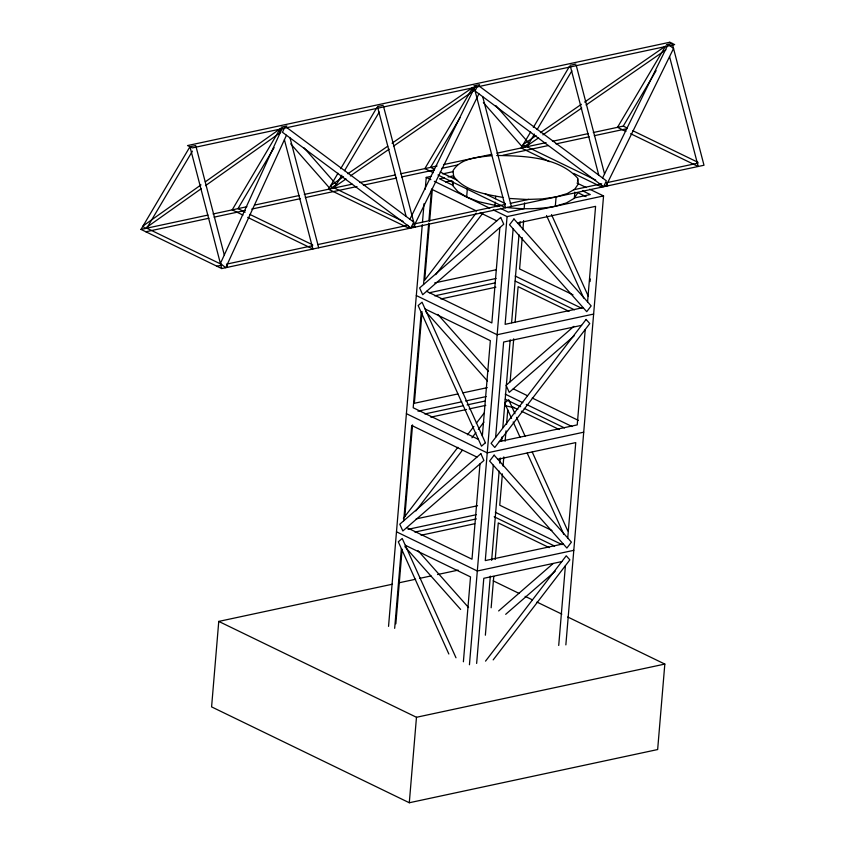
<?xml version="1.0" encoding="UTF-8"?>
<svg xmlns="http://www.w3.org/2000/svg" width="845" height="845" viewBox="0 0 845 845"><rect width="100%" height="100%" fill="white"/><g stroke="black" fill="none" stroke-linecap="round" stroke-linejoin="round"><path stroke-width="1.27" d="M392.481 584.191L218.76 621.413L211.588 706.885L409.297 802.75L657.653 749.547L664.825 664.075L567.745 616.998M388.542 626.377L422.268 224.664M422.489 222.034L424.032 203.666M425.246 189.227L426.239 177.408L431.32 176.32M394.668 628.331L401.364 548.606M403.699 520.795L411.705 425.457L476.95 457.092M421.211 312.333L413.194 407.755L478.428 439.389M423.546 284.533L428.7 223.154M428.911 220.545L431.552 189.195L476.622 211.049M395.84 623.832L402.104 549.271M404.861 516.464L412.55 424.898M422.056 311.678L414.367 403.276L457.863 393.95M429.418 223.967L424.697 280.223L476.126 213.151M429.64 221.348L432.386 188.636M453.131 181.749L452.835 185.256L439.516 178.802L444.407 177.746M453.427 178.253L453.628 175.918M409.297 802.75L416.469 717.278L218.76 621.413M499.733 206.391L478.756 201.723L466.651 197.012L467.338 188.826M495.212 202.156L494.916 205.662L497.135 206.74M495.508 198.649L495.698 196.315M463.387 661.783L470.517 576.913L405.273 545.257M480.002 463.873L471.996 559.21L406.762 527.576M482.347 435.978L490.353 340.651L425.109 308.995M499.849 227.611L491.843 322.948L426.598 291.314M469.44 664.751L507.074 216.605L493.216 209.887M476.643 663.42L483.794 578.297L561.788 561.587M493.29 465.183L485.273 560.594L563.214 543.905M495.614 437.457L503.631 342.035L581.571 325.346M513.137 228.826L505.12 324.332L583.135 307.622M485.368 635.197L490.332 576.11M491.653 560.362L499.152 471.087M499.817 463.208L500.251 457.958M501.687 440.889L502.014 436.949M502.786 427.76L510.179 339.806M511.605 322.737L518.999 234.773M519.77 225.583L520.097 221.654M524.639 202.874L524.143 208.715L508.246 212.127L500.472 208.356M491.146 607.777L493.776 576.448M495.202 559.474L498.275 522.918L549.261 547.644M502.395 473.887L499.754 505.215L551.922 530.502M503.05 466.06L503.81 456.923M505.13 441.259L506.007 430.823M506.556 424.296L507.76 409.941M510.116 381.824L513.728 338.803M515.154 321.861L518.112 286.656L569.023 311.351M522.231 237.572L519.601 268.953L572.995 294.842M522.897 229.724L523.657 220.566M506.958 207.479C523.023 209.391 539.374 209.233 555.313 206.264L556.094 196.927L567.206 193.579L574.801 189.132L578.371 183.883L577.663 178.179C558.059 156.642 523.911 155.924 496.691 155.469M574.864 192.111L574.368 197.952L590.275 194.551L582.501 190.78M577.536 181.083L577.737 178.739M558.714 645.453L565.411 565.664M567.734 538.011L575.751 442.6L497.811 459.289M585.247 329.487L577.23 424.887L499.3 441.586M587.571 301.845L595.588 206.338L517.573 223.048M590.063 281.543L590.285 278.934M565.854 644.893L603.552 195.934L589.694 189.217M284.385 128.039L282.462 132.274L411.008 228.002L413.691 222.066L285.927 126.919M477.045 86.729L475.112 91.006L603.657 186.734L606.34 180.798L478.576 85.651M282.515 127.69L220.408 263.482L225.742 267.696L286.455 135.253M409.909 219.246L475.154 86.38M478.904 93.827L413.247 227.527L411.758 226.344M602.559 177.978L667.793 45.112M666.441 44.658L672.219 43.422L703.991 165.24L221.728 268.552L141.009 229.417L189.956 146.734L195.734 145.498M192.406 151.128L146.787 228.171L221.485 264.39M274.097 147.632L237.973 208.641L245.187 212.137M338 173.225L328.525 189.248L409.233 228.382L408.695 226.28M340.683 168.704L376.796 107.695M341.876 175.2L334.303 188.002L403.076 221.348M344.549 170.69L379.247 112.089M460.05 117.656L430.623 167.373L434.499 169.243M530.649 131.957L521.164 147.97L549.398 161.659M533.332 127.437L569.445 66.428M534.431 134.101L526.953 146.734L595.725 180.08M537.103 129.581L571.875 70.832M593.264 132.528L623.272 126.095L656.111 70.642M577.589 193.22L574.019 198.48L566.425 202.927L555.313 206.264M435.682 274.657L482.939 213.014M403.382 518.397L457.874 447.311M467.486 434.774L473.897 426.419M476.295 423.282L484.312 412.835M415.856 510.929L462.31 450.332M471.922 437.794L475.925 432.577M478.323 429.44L483.931 422.13M485.537 661.128L566.245 555.778L569.868 559.865L493.174 659.892M507.634 400.498L504.666 403.076L511.563 418.37M573.924 326.328L506.081 385.341L509.239 392.344L574.114 335.919M498.634 610.946L553.137 563.541M505.68 614.326L555.228 571.231M281.712 128.789L279.103 130.648L280.646 132.411L205.536 185.636M474.362 87.521L471.753 89.38L473.253 91.091L393.495 146.164M201.004 184.886L143.048 225.964L144.939 228.572L201.247 188.667M205.293 181.844L280.255 128.704L232.195 209.877L242.959 215.095M536.068 135.633L523.203 144.527L525.178 147.114L538.582 137.851M540.388 132.654L581.402 104.294M584.645 102.055L665.596 46.084L617.494 127.341L625.891 131.408M542.902 134.862L581.761 108.002M586.081 105.012L665.902 49.823M343.524 176.732L330.67 185.604L332.296 188.435L346.038 178.939M347.844 173.753L387.749 146.196M392.059 143.217L472.946 87.352L424.845 168.609L433.242 172.676M350.358 175.961L389.186 149.153M281.142 127.204L286.92 125.968M377.462 106.565L383.25 105.329M473.791 85.936L479.569 84.69M570.111 65.297L575.889 64.062M141.009 229.417L207.976 215.063M213.077 213.975L246.898 206.729M254.556 205.092L299.193 195.522M304.295 194.434L352.154 184.178M359.801 182.541L395.513 174.894M400.614 173.795L437.066 165.99M443.498 164.617L491.716 154.286M496.839 153.188L546.081 142.636M552.45 141.273L588.162 133.626M145.847 231.762L208.99 218.232M214.091 217.144L245.367 210.437M251.747 209.074L300.207 198.691M305.309 197.603L356.991 186.523M363.371 185.161L396.527 178.063M401.628 176.964L434.309 169.961M441.565 168.408L457.43 165.007M502.997 155.248L548.373 145.53M556.021 143.893L589.176 136.784M594.278 135.696L626.958 128.694M442.738 173.88L452.899 171.704M448.082 176.964L452.973 175.918M445.505 181.971L451.906 180.608M216.89 266.207L221.506 265.214M226.492 264.147L312.692 245.673M317.678 244.606L407.86 225.288M413.997 223.978L505.342 204.405M510.211 203.37L528.759 199.388M573.734 189.755L601.672 183.777M606.647 182.71L697.991 163.138M507.074 216.605L603.552 195.934M434.7 282.906L496.089 269.756M429.186 292.782L496.078 278.459M434.721 295.834L494.969 282.927M440.879 298.972L495.878 287.194M593.634 314.065L497.145 334.736L416.321 295.539M462.975 392.862L487.28 387.654M417.979 411.188L461.719 401.819M465.574 400.995L486.16 396.58M424.803 413.955L463.261 405.727M467.105 404.903L485.051 401.058M430.781 417.145L466.577 409.476M469.133 408.927L485.759 405.368M583.715 432.196L487.227 452.867L406.403 413.67M416.162 518.893L477.531 505.743M408.061 529.319L476.242 514.711M414.884 532.086L476.411 518.914M421.063 535.234L474.763 523.72M398.914 582.818L415.645 579.237M419.511 578.403L431.087 575.92M437.52 574.547L458.117 570.132M573.797 550.327L477.309 570.998L396.474 531.801M416.469 717.278L664.825 664.075M556.094 196.927L542.236 198.934L526.562 199.462L510.148 198.49M491.653 155.638C478.291 157.35 460.588 157.762 452.994 170.774L453.691 176.478C465.225 191.181 485.548 194.339 502.923 197.403M504.581 405.568L514.246 407.723M623.272 126.095L627.148 127.975M632.852 130.743L697.959 162.314M630.623 133.7L698.213 166.476L669.557 56.615M573.565 173.373L601.883 187.115L601.334 185.013M576.998 183.059L586.229 187.537M577.769 192.639L586.081 196.674M440.192 172.01L456.733 180.027M485.136 193.801L505.31 203.582M437.974 174.978L505.563 207.743L474.341 88.038M426.239 177.408L430.855 179.647M434.319 181.326L489.751 208.208M480.182 212.782L496.786 220.83M515.144 276.009L581.92 308.383M515.186 281.079L574.431 309.809M249.919 214.429L312.671 244.86M247.691 217.397L312.914 249.021L284.406 139.721M513.285 388.827L527.491 395.724M532.223 398.016L578.403 420.409M505.225 394.14L522.801 402.664M526.308 404.364L572.002 426.514M505.268 399.21L520.668 406.677M524.227 408.399L564.513 427.94M511.721 406.498L517.795 409.445M521.344 411.166L559.179 429.513M495.307 512.271L562.083 544.645M494.167 516.76L554.595 546.071M493.163 580.832L519.21 593.465M525.125 596.338L532.234 599.781M536.966 602.073L561.83 614.125M466.651 197.012L457.842 191.583L452.909 185.826L452.36 181.411M669.092 44.986L673.539 48.503L605.897 186.249L604.407 185.076M437.837 314.414L488.399 371.325M425.574 311.34L487.459 381M418.021 550.655L468.574 607.566M404.85 546.63L460.631 609.435M495.909 105.667L528.991 143.291L522.939 147.59L483.361 102.572M304.115 147.907L336.342 184.559L330.289 188.868L290.712 143.851M551.5 214.588L588.373 296.384M546.535 215.507L583.726 298.074M508.627 399.632L514.985 413.744M516.601 417.335L525.231 436.464M532.234 452.012L567.808 530.935M513.179 421.961L520.193 437.509M527.195 453.057L563.847 534.367M455.994 657.79L402.209 538.466L398.312 541.814L448.843 654.009M576.227 65.34L604.545 173.922M607.122 183.777L607.661 185.868M570.449 66.575L598.767 175.158M482.685 96.647L511.341 206.507M383.577 106.607L415.022 227.147M377.799 107.843L406.118 216.426M290.036 137.915L318.692 247.775M196.061 146.776L224.295 254.979M226.925 265.098L227.506 267.316M189.956 146.734L221.728 268.552M513.961 218.992L509.535 224.77L586.736 311.678L591.162 305.901L513.961 218.992M586.092 319.442L491.103 443.34L494.779 447.48L589.768 323.582L586.092 319.442M494.135 455.149L489.614 461.043L566.889 548.046L571.41 542.141L494.135 455.149M485.41 442.769L481.492 446.192L418.148 305.552L422.046 302.204L485.41 442.769M500.705 217.429L419.627 287.934L422.69 294.715L503.757 224.21L500.705 217.429M480.858 453.691L399.791 524.196L402.843 530.977L483.921 460.472L480.858 453.691M669.8 42.25L187.537 145.562L192.375 147.907L674.637 44.595L669.8 42.25"/></g></svg>
